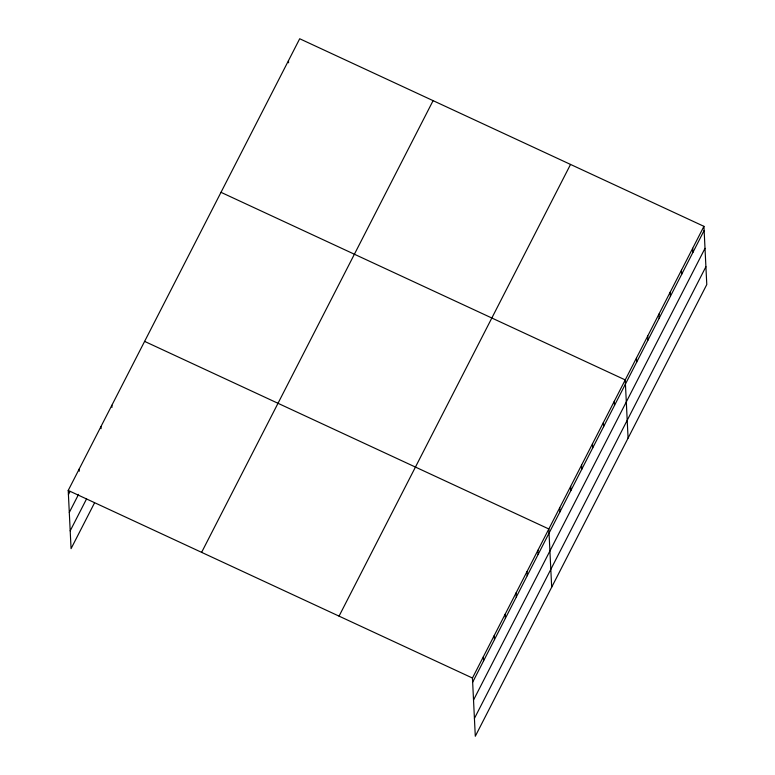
<?xml version="1.0" encoding="UTF-8"?>
<svg xmlns="http://www.w3.org/2000/svg" width="775" height="775" viewBox="0 0 775 775"><rect width="100%" height="100%" fill="white"/><g stroke="black" fill="none" stroke-linecap="round" stroke-linejoin="round"><path stroke-width="1.16" d="M94.531 502.878L71.067 548.661L68.219 490.449L299.702 38.75L703.933 226.339L706.781 284.551L475.298 736.25L472.45 678.038L703.933 226.339M68.423 494.624L70.06 491.427M69.295 512.449L78.575 494.353M70.196 530.827L86.567 498.887M201.616 552.352L433.099 100.653M339.053 616.135L570.536 164.436M472.653 682.203L704.136 230.504M473.525 700.038L705.008 248.339M474.426 718.415L705.909 266.716M221.001 192.326L625.231 379.915L628.079 438.127M144.605 341.387L548.836 528.976L551.684 587.188M68.219 490.449L472.45 678.038M692.685 248.281L692.889 252.447M681.448 270.213L681.651 274.389M670.201 292.156L670.404 296.321M658.963 314.098L659.167 318.263M647.716 336.04L647.919 340.206M636.469 357.972L636.672 362.148M614.313 401.208L614.517 405.383M603.405 422.511L603.609 426.676M592.488 443.804L592.691 447.969M581.579 465.097L581.783 469.262M570.662 486.39L570.865 490.556M559.753 507.683L559.957 511.849M537.928 550.269L538.131 554.445M527.01 571.572L527.223 575.738M516.102 592.865L516.305 597.031M505.193 614.158L505.397 618.324M494.276 635.452L494.479 639.617M483.368 656.745L483.571 660.91M288.455 60.692L288.562 62.775M111.871 405.277L111.978 407.359M100.963 426.57L101.06 428.653M79.137 469.156L79.234 471.239"/></g></svg>
